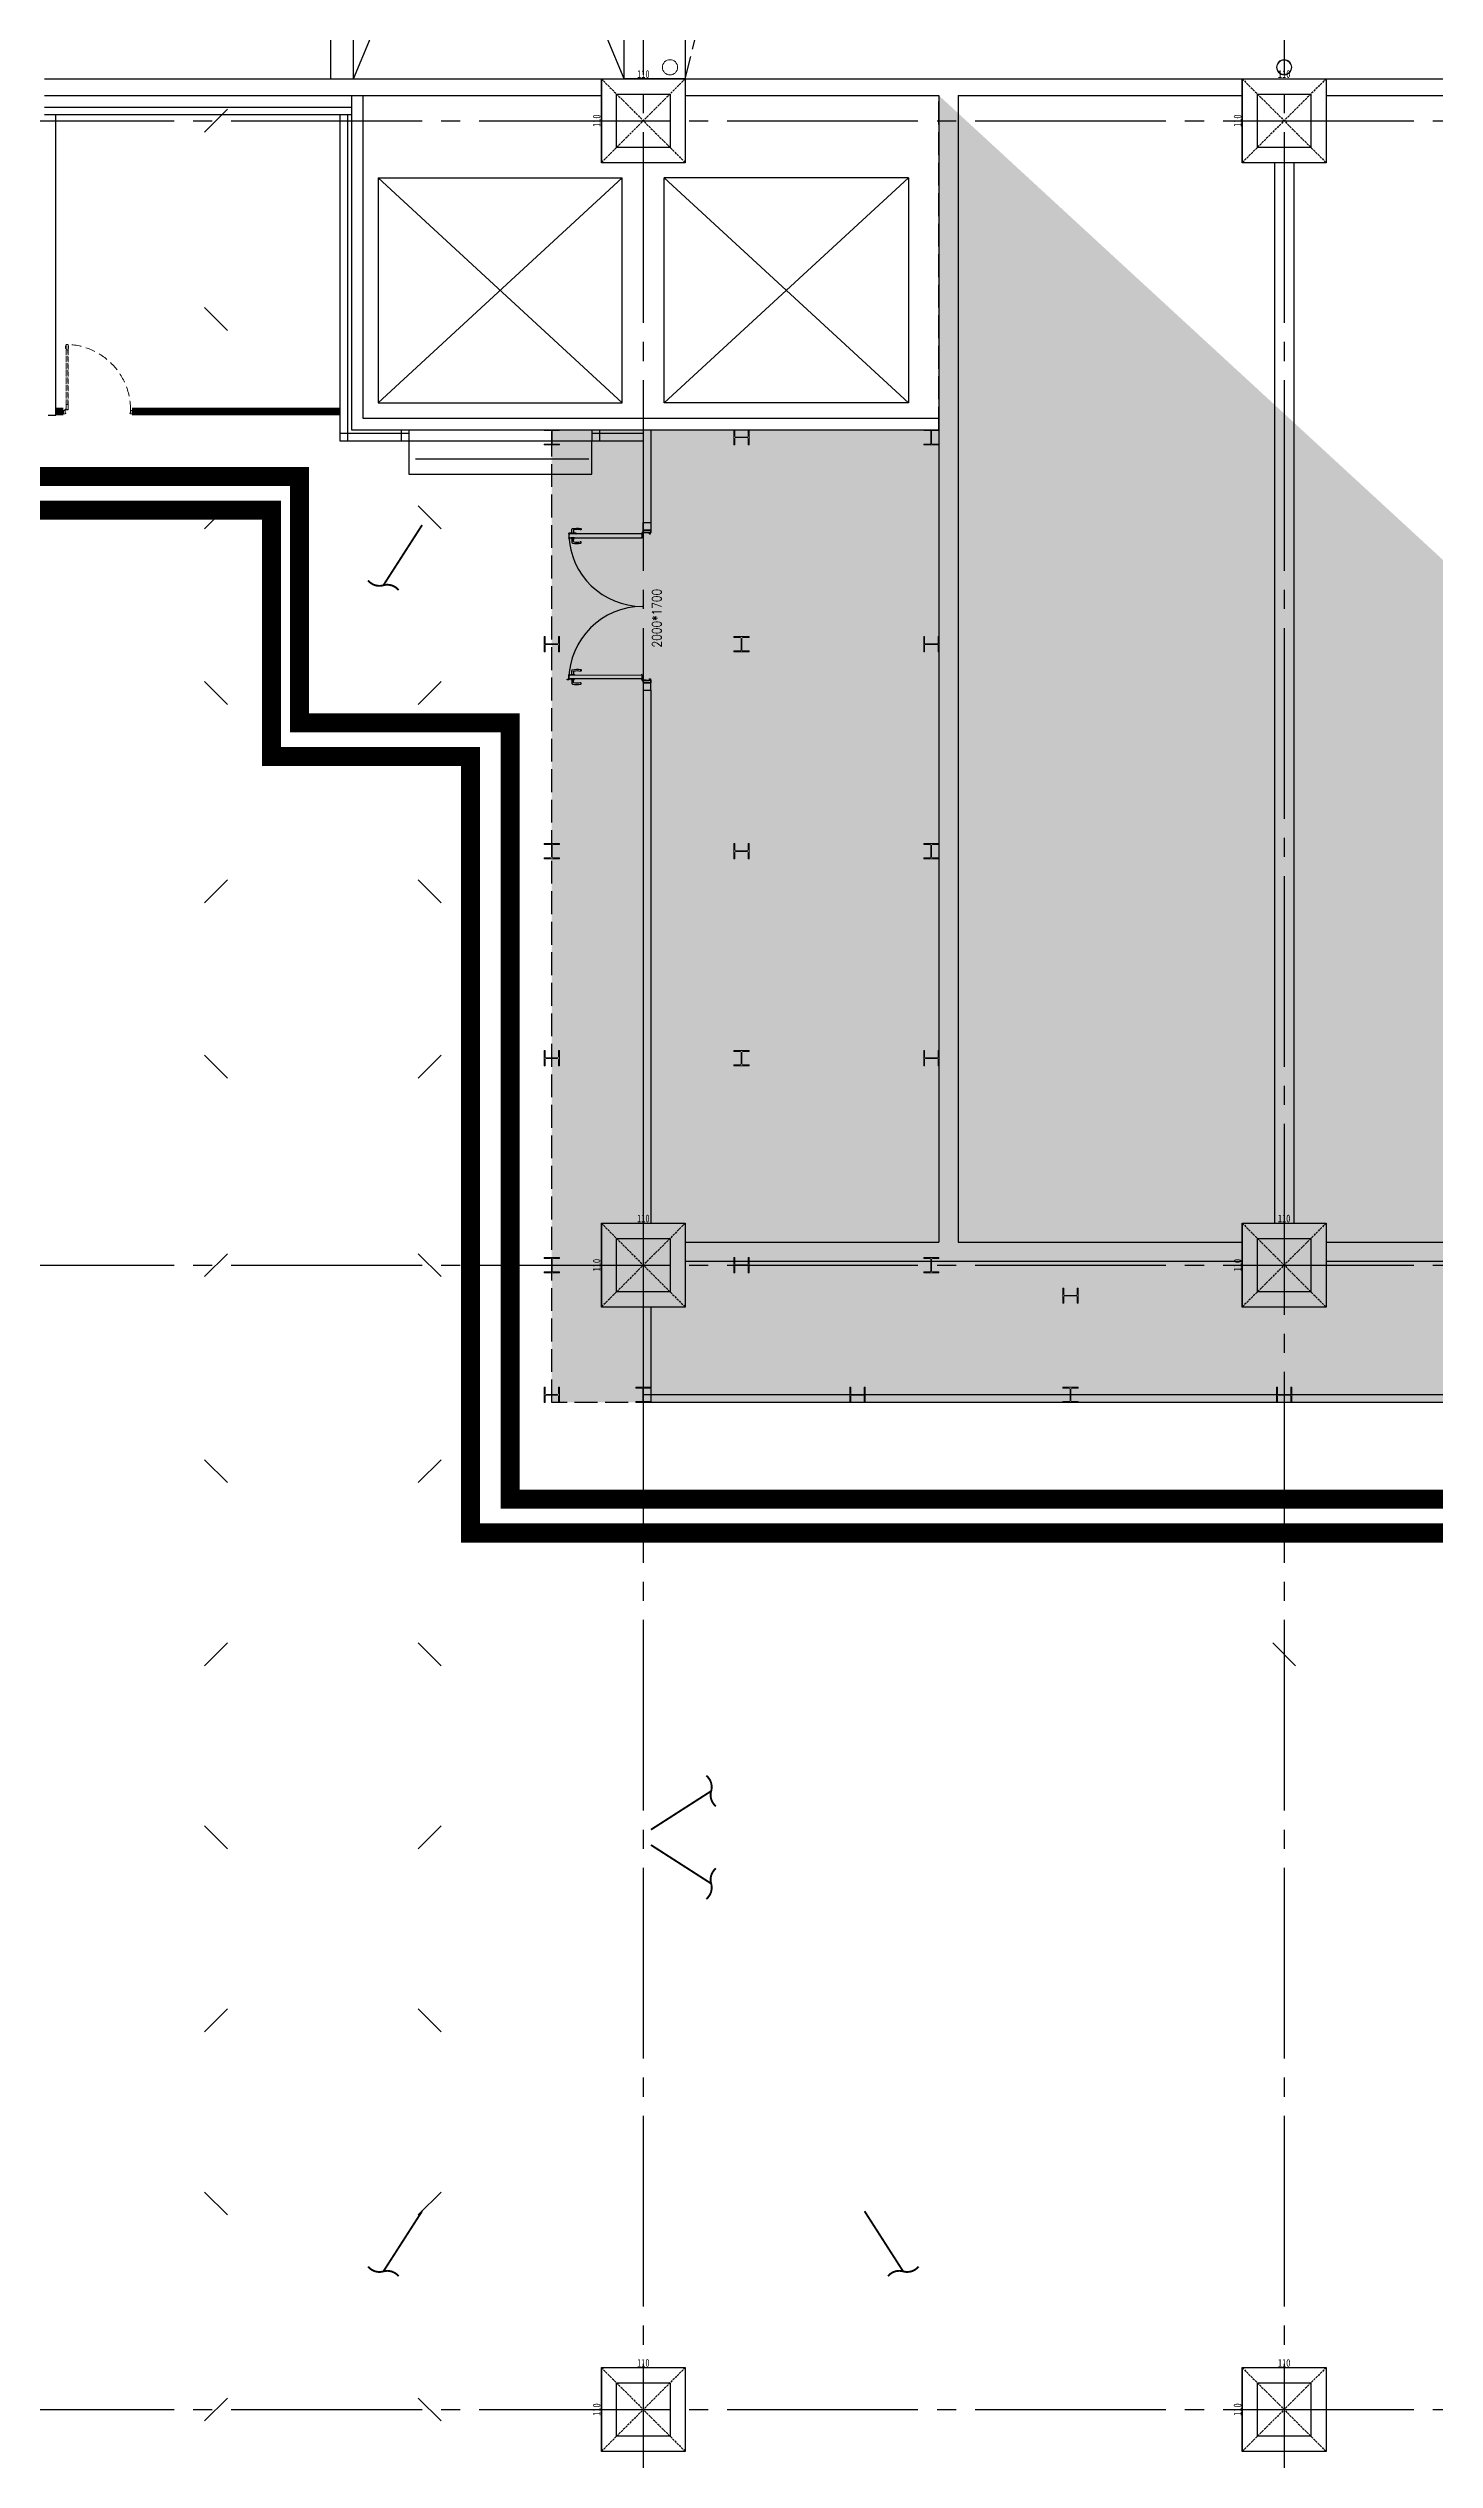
# Model space of a CAD drawing. Extents: x -3080 to 28500, y -1326 to 31609.
# Drawn here: x 18540 to 20357, y 5934 to 9095 of the extents above; entities that cross this region are included whole.
import ezdxf

# ---------------------------------------------------------------- set-up
doc = ezdxf.new("R2010")
doc.units = 0
doc.header["$LTSCALE"] = 100
for name, pattern in [('188K-SM-03-F05-ARCH-PA-Y2257103$0$DASHED', [19.05, 12.7, -6.35]), ('X-S-FAB-L05$0$COL-CEN-LIN', [3.25, 2.5, -0.25, 0.25, -0.25]), ('X-S-FAB-L05$0$DASHED', [0.75, 0.5, -0.25]), ('X-S-FAB-L05$0$HIDDEN', [0.4, 0.3, -0.1])]:
    doc.linetypes.add(name, pattern=pattern)
for name, color, linetype in [('0-xref', 8, 'Continuous'), ('188K-SM-03-F05-ARCH-PA-Y2257103$0$K-1小時防火門', 53, 'Continuous'), ('188K-SM-03-F05-ARCH-PA-Y2257103$0$K-DIivder-3.5', 53, '188K-SM-03-F05-ARCH-PA-Y2257103$0$DASHED'), ('188K-SM-03-F05-ARCH-PA-Y2257103$0$K-Door', 53, 'Continuous'), ('188K-SM-03-F05-ARCH-PA-Y2257103$0$K-岩棉 2hr 3.5-非抗', 53, 'Continuous'), ('188K-SM-07-F10-MECH-CR PIPE-Y2257103$0$00_AC_CHS_12℃', 4, 'Continuous'), ('188K-SM-07-F10-MECH-CR PIPE-Y2257103$0$00_AC_CHS_20℃', 3, 'Continuous'), ('X-S-FAB-L05$0$1_L05平面圖_1_A-OBJE-MEP', 8, 'Continuous'), ('X-S-FAB-L05$0$BEAM', 8, 'Continuous'), ('X-S-FAB-L05$0$BEAM-RC(P)', 8, 'Continuous'), ('X-S-FAB-L05$0$BLOCK', 8, 'Continuous'), ('X-S-FAB-L05$0$BR-D', 8, 'X-S-FAB-L05$0$DASHED'), ('X-S-FAB-L05$0$CCL', 8, 'X-S-FAB-L05$0$COL-CEN-LIN'), ('X-S-FAB-L05$0$COL', 8, 'Continuous'), ('X-S-FAB-L05$0$COL-S', 8, 'Continuous'), ('X-S-FAB-L05$0$EL', 8, 'Continuous'), ('X-S-FAB-L05$0$EL-1', 8, 'Continuous'), ('X-S-FAB-L05$0$HID', 8, 'X-S-FAB-L05$0$HIDDEN'), ('X-S-FAB-L05$0$HID(UP)', 8, 'X-S-FAB-L05$0$HIDDEN'), ('X-S-FAB-L05$0$OPEN', 8, 'Continuous'), ('X-S-FAB-L05$0$S-鋼柱', 8, 'Continuous'), ('X-S-FAB-L05$0$SKY05│level-60%', 7, 'Continuous'), ('X-S-FAB-L05$0$WALL-DR', 8, 'Continuous'), ('X-S-FAB-L05$0$WALL-RC', 8, 'Continuous'), ('X-S-FAB-L05$0$斜撐', 8, 'Continuous')]:
    doc.layers.add(name, color=color, linetype=linetype)
doc.layers.add('188K-SM-03-F05-ARCH-PA-Y2257103$0$K-DOOR-鋼板門', color=53, linetype='188K-SM-03-F05-ARCH-PA-Y2257103$0$DASHED', lineweight=9)
doc.layers.add('X-S-FAB-L05$0$XREF', color=8, linetype='Continuous', lineweight=0)
doc.styles.add('188K-SM-03-F05-ARCH-PA-Y2257103$0$Standard', font='txt.shx', dxfattribs={"bigfont": 'chineset.shx'})
doc.styles.add('X-S-FAB-L05$0$DIM', font='', dxfattribs={"width": 0.8})
doc.styles.get('X-S-FAB-L05$0$DIM').set_extended_font_data('MingLiU')
doc.dimstyles.new('X-S-FAB-L05$0$JJP_005_defpoint', dxfattribs={"dimtxt": 20, "dimasz": 0.5, "dimexe": 0.5, "dimexo": 0.5, "dimgap": 0.5, "dimtad": 1, "dimdsep": 46, "dimtxsty": 'X-S-FAB-L05$0$DIM', "dimblk": 'X-S-FAB-L05$0$_None', "dimcen": 10, "dimclrd": 256, "dimclre": 256, "dimclrt": 256, "dimadec": 0, "dimazin": 0, "dimtfac": 1, "dimtix": 1, "dimtmove": 2, "dimatfit": 3, "dimldrblk": 'X-S-FAB-L05$0$_None', "dimfxl": 0.5, "dimtolj": 1, "dimtzin": 0, "dimarcsym": 0})

# ---------------------------------------------------------------- blocks, each defined once
blk = doc.blocks.new('*D174')
at = {"layer": 'DefPoints', "lineweight": -2, "transparency": 16777216}
blk.add_line((0, 0), (110, 0), dxfattribs=at)
at = {"layer": 'DefPoints', "color": 0, "transparency": 16777216}
for p in [(0, 0), (110, 0), (110, 0)]:
    blk.add_point(p, dxfattribs=at)
at = {"layer": 'DefPoints', "transparency": 16777216, "insert": (55, 6.1), "char_height": 10, "attachment_point": 5, "style": 'X-S-FAB-L05$0$DIM'}
blk.add_mtext('\\A1;110', dxfattribs=at)
blk = doc.blocks.new('X-S-FAB-L05$0$_None')
blk = doc.blocks.new('*D175')
at = {"layer": 'DefPoints', "lineweight": -2, "transparency": 16777216}
blk.add_line((0, 0), (0, -110), dxfattribs=at)
at = {"layer": 'DefPoints', "color": 0, "transparency": 16777216}
for p in [(0, 0), (0, -110), (0, -110)]:
    blk.add_point(p, dxfattribs=at)
at = {"layer": 'DefPoints', "transparency": 16777216, "insert": (-6.1, -55), "char_height": 10, "attachment_point": 5, "rotation": 90, "style": 'X-S-FAB-L05$0$DIM'}
blk.add_mtext('\\A1;110', dxfattribs=at)
blk = doc.blocks.new('X-S-FAB-L05$0$斜撐')
at = {"layer": 'X-S-FAB-L05$0$BR-D', "const_width": 0.5}
blk.add_lwpolyline([(962.11, 215.55, -0.296213), (957.95, 215.19, 0.299957), (953.75, 214.85, 0.006918)], format="xyb", dxfattribs=at)
at = {"layer": 'X-S-FAB-L05$0$BR-D', "linetype": 'ByBlock', "const_width": 0.5}
blk.add_lwpolyline([(964.37, 197.57), (957.95, 215.19)], dxfattribs=at)
blk = doc.blocks.new('X-S-FAB-L05$0$SC1')
at = {"layer": 'DefPoints'}
blk.add_line((27925, 8342.1), (27955, 8312.1), dxfattribs=at)
blk = doc.blocks.new('X-S-FAB-L05$0$VC(C)')
at = {"layer": 'X-S-FAB-L05$0$BR-D', "const_width": 2.5}
for points in [[(19415.2, 6790.7, -0.296213), (19408.9, 6810.6, 0.299957), (19402.6, 6830.8, 0.006918)], [(19415.2, 6709.3, 0.296213), (19408.9, 6689.4, -0.299957), (19402.6, 6669.2, -0.006918)], [(19640.7, 6174.8, -0.296213), (19660.6, 6181.1, 0.299957), (19680.8, 6187.4, 0.006918)]]:
    blk.add_lwpolyline(points, format="xyb", dxfattribs=at)
at = {"layer": 'X-S-FAB-L05$0$BR-D', "linetype": 'ByBlock', "const_width": 2.5}
for points in [[(19330, 6760), (19408.9, 6810.6)], [(19330, 6740), (19408.9, 6689.4)], [(19610, 6260), (19660.6, 6181.1)]]:
    blk.add_lwpolyline(points, dxfattribs=at)
at = {"layer": 'X-S-FAB-L05$0$S-鋼柱'}
blk.add_line((20145, 7005), (20175, 6975), dxfattribs=at)
at = {"layer": 'X-S-FAB-L05$0$S-鋼柱', "rotation": 90}
for p in [(27087.1, -18940), (27087.1, -19460), (27367.1, -19690), (27087.1, -19950), (27367.1, -20180), (27087.1, -20440), (27367.1, -20710), (27087.1, -20950), (27367.1, -21190), (27087.1, -21430), (27367.1, -21670), (27087.1, -21940)]:
    blk.add_blockref('X-S-FAB-L05$0$SC1', p, dxfattribs=at)
at = {"layer": 'X-S-FAB-L05$0$S-鋼柱'}
for p in [(-9180, 412.9), (-8900, 152.9), (-9180, -77.1), (-8900, -337.1), (-9180, -567.1), (-8900, -827.1), (-9180, -1097.1), (-8900, -1337.1), (-9180, -1577.1), (-8900, -1817.1), (-9180, -2057.1), (-8900, -2327.1)]:
    blk.add_blockref('X-S-FAB-L05$0$SC1', p, dxfattribs=at)
at = {"layer": 'X-S-FAB-L05$0$斜撐', "xscale": -5.000000000000004, "yscale": 5, "zscale": 5, "rotation": 167.3146368959792}
for p in [(14542.8, 10492.6), (14542.8, 10492.6), (14542.8, 8282.6)]:
    blk.add_blockref('X-S-FAB-L05$0$斜撐', p, dxfattribs=at)
blk = doc.blocks.new('188K-SM-03-F05-ARCH-PA-Y2257103$0$單開鋼板-900x1700')
at = {"ltscale": 0.005}
for p, q in [((3.5, 81.5), (3.5, 10.4)), ((3.5, 10.4), (3.5, 81.5)), ((3.5, 81.5), (3.5, 81.5)), ((5.9, 10.4), (5.9, 81.5)), ((5.9, 81.5), (6, 81.5)), ((6, 81.5), (6, 10.4)), ((6.1, 86.9), (6.7, 86.9)), ((6.1, 83.5), (6.1, 86.9)), ((6.7, 83.5), (6.1, 83.5)), ((6.7, 86.9), (6.7, 83.5)), ((0, 2), (0, -2)), ((2, 2.3), (0.3, 2.3)), ((2.1, -1), (2.1, 2.2)), ((3.5, 10.4), (3.5, 10.4)), ((6, 10.4), (5.9, 10.4)), ((87.9, -1), (87.9, 2.2)), ((88, 2.3), (89.7, 2.3)), ((90, 2), (90, -2)), ((0.3, -2.3), (2, -2.3)), ((2, -2.3), (3.1, -1.6)), ((2.6, -1), (2.1, -1)), ((2.5, -1.2), (2.5, -1.1)), ((2.5, -1.1), (2.6, -1.1)), ((3, -1.2), (2.5, -1.2)), ((3.1, -1), (2.9, -1)), ((2.9, -1.1), (3, -1.1)), ((3, -1.1), (3, -1.2)), ((3.1, -1.4), (3.1, -1.1)), ((86.9, -1), (87.1, -1)), ((86.9, -1.4), (86.9, -1.1)), ((88, -2.3), (86.9, -1.6)), ((87, -1.1), (87, -1.2)), ((87.1, -1.1), (87, -1.1)), ((87, -1.2), (87.5, -1.2)), ((87.4, -1), (87.9, -1)), ((87.5, -1.1), (87.4, -1.1)), ((87.5, -1.2), (87.5, -1.1)), ((89.7, -2.3), (88, -2.3))]:
    blk.add_line(p, q, dxfattribs=at)
for points in [[(3.3, 83.5), (3.3, 86.9), (2.8, 86.9), (2.8, 83.5)], [(6.1, 81.7), (6.1, 88.7), (3.3, 88.7), (3.3, 81.7)], [(2.3, -0.4), (2.3, 2.9), (2.1, 2.9), (2.1, -0.4)], [(5.9, 3.6), (2.8, 3.6), (2.8, 3.4), (5.9, 3.4)], [(6.1, 3.2), (6.1, 10.1), (3.3, 10.1), (3.3, 3.2)]]:
    blk.add_lwpolyline(points, close=True, dxfattribs=at)
for points in [[(3.4, 81.7), (3.4, 80.9, 0.158507), (3.4, 80.9), (3.4, 80.8, 0.72636), (3.5, 80.8), (3.5, 80.9, 0.414214), (3.5, 80.9, -0.414214), (3.4, 80.9), (3.4, 81.4, -0.414214), (3.5, 81.5), (3.8, 81.5, 0.414214), (3.8, 81.5), (3.8, 81.5, 0.414214), (3.8, 81.5), (3.5, 81.5, -0.414214), (3.4, 81.5), (3.4, 81.7, -0.414214), (3.5, 81.7), (4.7, 81.7), (4.7, 81.7), (4.7, 81.7), (6, 81.7, -0.414214), (6, 81.7), (6, 81.5, -0.414214), (6, 81.5), (5.7, 81.5, 0.414214), (5.7, 81.5), (5.7, 81.5, 0.414214), (5.7, 81.5), (6, 81.5, -0.414214), (6, 81.4), (6, 80.9, -0.414214), (6, 80.9), (6, 80.9, 0.414214), (6, 80.9), (6, 80.8, 0.72636), (6, 80.8), (6.1, 80.9, 0.158507), (6.1, 80.9), (6.1, 81.7, 0.414214), (6.1, 81.8), (3.4, 81.8, 0.414214)], [(4.7, 10.1), (4.7, 10.1), (3.5, 10.1, -0.414214), (3.4, 10.2), (3.4, 10.3, -0.414214), (3.5, 10.3), (3.8, 10.3, 0.414214), (3.8, 10.3), (3.8, 10.3, 0.414214), (3.8, 10.4), (3.5, 10.4, -0.414214), (3.4, 10.4), (3.4, 10.9, -0.414214), (3.5, 10.9), (3.5, 10.9, 0.414214), (3.5, 10.9), (3.5, 11, 0.72636), (3.4, 11), (3.4, 10.9, 0.158507), (3.4, 10.9), (3.4, 10.1, 0.414214), (3.4, 10.1), (6, 10.1, 0.414214), (6.1, 10.1), (6.1, 10.9, 0.158507), (6.1, 10.9), (6, 11, 0.72636), (6, 11), (6, 10.9, 0.414214), (6, 10.9, -0.414214), (6, 10.9), (6, 10.4, -0.414214), (6, 10.4), (5.7, 10.4, 0.414214), (5.7, 10.3), (5.7, 10.3, 0.414214), (5.7, 10.3), (6, 10.3, -0.414214), (6, 10.3), (6, 10.2, -0.414214), (6, 10.1), (4.7, 10.1)]]:
    blk.add_lwpolyline(points, format="xyb", close=True, dxfattribs=at)
at = {"linetype": '188K-SM-03-F05-ARCH-PA-Y2257103$0$DASHED', "ltscale": 0.01}
blk.add_arc((2.4, 3.3), 85.5, 359.2774, 87.5065, dxfattribs=at)
at = {"ltscale": 0.005}
for centre, major_axis, start_param, end_param in [((0.3, 2), (0.246, -0.246), 2.356194, 3.926991), ((2, 2.2), (0.0738, -0.0738), 7.068583, 8.63938), ((88, 2.2), (-0.0738, -0.0738), -2.356194, -0.785398), ((89.7, 2), (-0.246, -0.246), 2.356194, 3.926991), ((0.3, -2), (-0.246, -0.246), 5.497787, 7.068583), ((2.6, -1.1), (-0.0246, -0.0246), 0.785398, 3.926991), ((2.9, -1.1), (-0.0246, -0.0246), 3.926991, 7.068583), ((3.1, -1.1), (0.0246, -0.0246), 7.068583, 8.63938), ((2.9, -1.4), (0.148, -0.148), 6.162283, 7.068583), ((86.9, -1.1), (-0.0246, -0.0246), -2.356194, -0.785398), ((87.1, -1.4), (-0.148, -0.148), -0.785398, 0.120903), ((87.1, -1.1), (0.0246, -0.0246), -0.785398, 2.356194), ((87.4, -1.1), (0.0246, -0.0246), 2.356194, 5.497787), ((89.7, -2), (0.246, -0.246), -0.785398, 0.785398)]:
    blk.add_ellipse(centre, major_axis=major_axis, ratio=1, start_param=start_param, end_param=end_param, dxfattribs=at)
at = {"ltscale": 0.005, "extrusion": (0, 0, -1)}
blk.add_ellipse((2.4, 3.3), major_axis=(-0.344, 0.344), ratio=1, start_param=5.497787, end_param=11.780972, dxfattribs=at)
blk = doc.blocks.new('188K-SM-03-F05-ARCH-PA-Y2257103$0$雙開防火門-2000x1700')
for p, q in [((20.1, 105), (20.9, 105)), ((20.1, 100.1), (20.1, 105)), ((20.9, 100.1), (20.1, 100.1)), ((20.9, 105), (20.9, 100.1)), ((20.9, 103.7), (24.9, 103.7)), ((24.8, 101.5), (20.9, 101.5)), ((24.9, 103.7), (26.2, 103.6)), ((195.1, 103.7), (193.8, 103.6)), ((199.1, 103.7), (195.1, 103.7)), ((195.2, 101.5), (199.1, 101.5)), ((199.1, 105), (199.1, 100.1)), ((199.9, 105), (199.1, 105)), ((199.1, 100.1), (199.9, 100.1)), ((199.9, 100.1), (199.9, 105)), ((11.8, 0), (10, 0))]:
    blk.add_line(p, q)
for points in [[(14.3, 103.7), (10.3, 103.7), (8.9, 103.6, 0.327495), (8.1, 102.9, 0.089847), (7.9, 92.2, 1.144881), (9.8, 92.6, -0.137079), (9.8, 101, -0.349357), (10.3, 101.5), (14.3, 101.5)], [(14.2, 107.6), (14.2, 109.5), (14.2, 107.6), (20.8, 107.6), (20.8, 107.5), (20.3, 107.5), (20.3, 106.4, -0.414214), (20.2, 106.3), (20.1, 106.3), (20.1, 106.4), (20.2, 106.4), (20.2, 107.4), (20.1, 107.4), (20, 11.6), (20.1, 11.6), (20.1, 12.6), (20, 12.6), (20, 12.7), (20.2, 12.7, -0.414214), (20.3, 12.6), (20.3, 11.5, -0.414214), (20.2, 11.3), (14.8, 11.3, -0.414214), (14.7, 11.5), (14.7, 12.6, -0.414214), (14.8, 12.7), (15, 12.7), (15, 12.6), (14.9, 12.6), (14.9, 11.6), (15, 11.6), (15.1, 107.4), (14.9, 107.4), (14.9, 106.4), (15, 106.4), (15, 106.3), (14.9, 106.3, -0.414214), (14.8, 106.4), (14.8, 107.4), (14, 107.4, -0.414214), (13.9, 107.5), (13.9, 109.6, -0.414214), (14, 109.7), (14.8, 109.7), (14.8, 109.5), (14.2, 109.5)], [(205.8, 107.6), (205.8, 98.2), (205.8, 107.6), (199.2, 107.6), (199.2, 107.5), (199.7, 107.5), (199.7, 106.4, 0.414214), (199.8, 106.3), (199.9, 106.3), (199.9, 106.4), (199.8, 106.4), (199.8, 107.4), (199.9, 107.4), (200, 11.6), (199.9, 11.6), (199.9, 12.6), (200, 12.6), (200, 12.7), (199.8, 12.7, 0.414214), (199.7, 12.6), (199.7, 11.5, 0.414214), (199.8, 11.3), (205.2, 11.3, 0.414214), (205.3, 11.5), (205.3, 12.6, 0.414214), (205.2, 12.7), (205, 12.7), (205, 12.6), (205.1, 12.6), (205.1, 11.6), (205, 11.6), (204.9, 107.4), (205.1, 107.4), (205.1, 106.4), (205, 106.4), (205, 106.3), (205.1, 106.3, 0.414214), (205.2, 106.4), (205.2, 107.4), (206, 107.4, 0.414214), (206.1, 107.5), (206.1, 98.3, 0.414214), (206, 98.4), (205.2, 98.4), (205.2, 98.2), (205.8, 98.2)], [(205.7, 103.7), (209.7, 103.7), (211.1, 103.6, -0.327495), (211.9, 102.9, -0.089847), (212.1, 92.2, -1.144881), (210.2, 92.6, 0.137079), (210.2, 101, 0.349357), (209.7, 101.5), (205.7, 101.5)], [(14.7, 1.9, 0.306748), (14.5, 2.3), (14.1, 2.3, 0.306748), (13.9, 1.9), (14, 1.9, -0.414214), (14.1, 1.8), (14.1, 1.8), (14, 1.8), (14, 1), (14.6, 1), (14.6, 1.8), (14.5, 1.8), (14.5, 1.8, -0.414214), (14.6, 1.9), (14.7, 1.9), (14.8, 1.9, -0.414214), (15, 1.7), (15, 1, -0.320245), (14.7, 0.6), (13, 0), (10.6, 0, -0.414214), (10, 0.6), (10, 9.4, -0.414214), (10.6, 10), (13, 10), (13, 2.5), (13, 2.5, 0.414214), (13.7, 1.9), (13.9, 1.9)], [(205.3, 1.9, -0.306748), (205.5, 2.3), (205.9, 2.3, -0.306748), (206.1, 1.9), (206, 1.9, 0.414214), (205.9, 1.8), (205.9, 1.8), (206, 1.8), (206, 1), (205.4, 1), (205.4, 1.8), (205.5, 1.8), (205.5, 1.8, 0.414214), (205.4, 1.9), (205.3, 1.9), (205.2, 1.9, 0.414214), (205, 1.7), (205, 1, 0.320245), (205.3, 0.6), (207, 0), (209.4, 0, 0.414214), (210, 0.6), (210, 9.4, 0.414214), (209.4, 10), (207, 10), (207, 2.5), (207, 2.5, -0.414214), (206.3, 1.9), (206.1, 1.9)]]:
    blk.add_lwpolyline(points, format="xyb")
for points in [[(15.1, 100.1), (15.1, 105), (14.3, 105), (14.3, 100.1)], [(204.9, 100.1), (204.9, 105), (205.7, 105), (205.7, 100.1)], [(10, 10), (0, 10), (0, 0), (10, 0)], [(13, 10), (10, 10), (10, 0), (13, 0)], [(207, 10), (210, 10), (210, 0), (207, 0)], [(210, 10), (220, 10), (220, 0), (210, 0)]]:
    blk.add_lwpolyline(points, close=True)
at = {"ltscale": 500}
for points in [[(13.3, 6.1), (13.3, 10.6), (13, 10.6), (13, 6.1)], [(18.5, 11.3), (14, 11.3), (14, 11.6), (18.5, 11.6)], [(201.5, 11.3), (206, 11.3), (206, 11.6), (201.5, 11.6)], [(206.7, 6.1), (206.7, 10.6), (207, 10.6), (207, 6.1)]]:
    blk.add_lwpolyline(points, close=True, dxfattribs=at)
for centre, radius, start, end in [((13.5, 11.1), 96.5, 0, 89.7459), ((206.6, 11.1), 96.6, 92.0201, 180)]:
    blk.add_arc(centre, radius, start, end)
at = {"extrusion": (0, 0, -1)}
for centre, major_axis, start_param, end_param in [((24.7, 100.9), (-0.417, 0.417), 0.901482, 2.245889), ((10.4, 96.8), (10.9, 10.9), 0.51383, 1.058752), ((26.2, 102.7), (-0.624, 0.624), 0.866962, 2.13291), ((-2.5, 97), (21.3, 21.3), 0.585307, 0.943734), ((26.3, 92.3), (0.707, 0.707), 0.872811, 4.284184)]:
    blk.add_ellipse(centre, major_axis=major_axis, ratio=1, start_param=start_param, end_param=end_param, dxfattribs=at)
for centre, major_axis, start_param, end_param in [((222.5, 97), (-21.3, 21.3), 0.585307, 0.943734), ((193.8, 102.7), (0.624, 0.624), 0.866962, 2.13291), ((209.6, 96.8), (-10.9, 10.9), 0.51383, 1.058752), ((195.3, 100.9), (0.417, 0.417), 0.901482, 2.245889), ((193.7, 92.3), (-0.707, 0.707), 0.872811, 4.284184)]:
    blk.add_ellipse(centre, major_axis=major_axis, ratio=1, start_param=start_param, end_param=end_param)
at = {"ltscale": 500, "extrusion": (0, 0, -1)}
blk.add_ellipse((13.5, 11.1), major_axis=(0.495, 0.495), ratio=1, start_param=3.926991, end_param=10.210176, dxfattribs=at)
at = {"ltscale": 500}
blk.add_ellipse((206.5, 11.1), major_axis=(-0.495, 0.495), ratio=1, start_param=3.926991, end_param=10.210176, dxfattribs=at)
at = {"color": 8, "style": '188K-SM-03-F05-ARCH-PA-Y2257103$0$Standard', "width": 0.85}
blk.add_text('2000*1700', height=12, dxfattribs=at).set_placement((56.2, -13.7))
blk = doc.blocks.new('188K-SM-03-F05-ARCH-PA-Y2257103$0$鐵捲門2.4X1.7')
blk.add_line((-3.9, -23.7), (-231.1, -23.7, 0))
blk.add_lwpolyline([(-240, -43.1), (0, -43.1), (0, 0), (-240, 0), (-240, -43.1)])
blk = doc.blocks.new('188K-SM-03-F05-ARCH-PA-Y2257103')
at = {"layer": '188K-SM-03-F05-ARCH-PA-Y2257103$0$K-DIivder-3.5', "linetype": 'ByBlock', "ltscale": 2, "const_width": 10, "elevation": 0}
for points in [[(18550, 8619), (18560, 8619)], [(18650, 8619), (18922.5, 8619)]]:
    blk.add_lwpolyline(points, dxfattribs=at)
at = {"layer": '188K-SM-03-F05-ARCH-PA-Y2257103$0$K-岩棉 2hr 3.5-非抗'}
for p, q in [((18937.5, 9017.5, 0), (18535, 9017.5, 0)), ((18937.5, 9007.5, 0), (18535, 9007.5, 0)), ((18550, 8614, 0), (18550, 9007.5, 0)), ((18922.5, 8580, 0), (18922.5, 9007.5, 0)), ((18932.5, 8580, 0), (18932.5, 9007.5, 0)), ((18540, 8614), (18550, 8614, 0)), ((19012.5, 8590, 0), (18922.5, 8590, 0)), ((19012.5, 8580, 0), (18922.5, 8580, 0)), ((19002.5, 8595), (19002.5, 8579.7)), ((19012.5, 8595), (19012.5, 8579.7)), ((19252.5, 8595), (19252.5, 8579.7)), ((19320, 8590, 0), (19252.5, 8590, 0)), ((19320, 8580, 0), (19252.5, 8580, 0)), ((19262.5, 8595), (19262.5, 8579.7)), ((19320, 8595), (19320, 8463.4)), ((19330, 8595), (19330, 8463.4)), ((19320, 8253.4), (19320, 7555)), ((19330, 8253.4), (19330, 7555)), ((19320, 7445), (19320, 7320)), ((19330, 7445), (19330, 7320)), ((21359.5, 7330), (19320, 7330)), ((21359.5, 7320), (19320, 7320))]:
    blk.add_line(p, q, dxfattribs=at)
at = {"layer": '188K-SM-03-F05-ARCH-PA-Y2257103$0$K-1小時防火門', "rotation": 90}
blk.add_blockref('188K-SM-03-F05-ARCH-PA-Y2257103$0$雙開防火門-2000x1700', (19330, 8253.4), dxfattribs=at)
at = {"layer": '188K-SM-03-F05-ARCH-PA-Y2257103$0$K-Door'}
blk.add_blockref('188K-SM-03-F05-ARCH-PA-Y2257103$0$鐵捲門2.4X1.7', (19252.5, 8580), dxfattribs=at)
at = {"layer": '188K-SM-03-F05-ARCH-PA-Y2257103$0$K-DOOR-鋼板門'}
blk.add_blockref('188K-SM-03-F05-ARCH-PA-Y2257103$0$單開鋼板-900x1700', (18560, 8618, 0), dxfattribs=at)
blk = doc.blocks.new('188K-SM-07-F10-MECH-CR PIPE-Y2257103')
at = {"layer": '188K-SM-07-F10-MECH-CR PIPE-Y2257103$0$00_AC_CHS_12℃', "ltscale": 1000, "const_width": 25}
blk.add_lwpolyline([(1851.868, 8891.806), (17554.694, 8891.806), (17554.694, 8533.781), (18869.339, 8533.781), (18869.339, 8210.953), (19145.512, 8210.953), (19145.512, 7193.101), (21593.159, 7193.101), (21593.159, 6074.065)], dxfattribs=at)
at = {"layer": '188K-SM-07-F10-MECH-CR PIPE-Y2257103$0$00_AC_CHS_20℃', "ltscale": 1000, "const_width": 25}
blk.add_lwpolyline([(1851.868, 8847.601), (17514.253, 8847.601), (17514.253, 8489.576), (18832.722, 8489.576), (18832.722, 8166.748), (19093.353, 8166.748), (19093.353, 7148.896), (21554.57, 7148.896), (21554.57, 6074.065)], dxfattribs=at)
blk = doc.blocks.new('*U59')
at = {"layer": 'DefPoints', "linetype": 'X-S-FAB-L05$0$HIDDEN', "ltscale": 0.1}
for p, q in [((110, 0), (0, -110)), ((0, 0), (110, -110))]:
    blk.add_line(p, q, dxfattribs=at)
at = {"layer": 'X-S-FAB-L05$0$COL', "ltscale": 0.1}
blk.add_lwpolyline([(0, 0), (110, 0), (110, -110), (0, -110)], close=True, dxfattribs=at)
at = {"layer": 'DefPoints'}
dim = blk.add_linear_dim(base=(0, -110), p1=(0, 0), p2=(0, -110), angle=90, dimstyle='X-S-FAB-L05$0$JJP_005_defpoint', override={"dimtxt": 10}, dxfattribs=at)
dim.commit()
dim.dimension.update_dxf_attribs({"geometry": '*D175', "text_midpoint": (-6.067, -55)})
dim = blk.add_linear_dim(base=(110, 0), p1=(0, 0), p2=(110, 0), dimstyle='X-S-FAB-L05$0$JJP_005_defpoint', override={"dimtxt": 10}, dxfattribs=at)
dim.commit()
dim.dimension.update_dxf_attribs({"geometry": '*D174', "text_midpoint": (55, 6.067)})
blk = doc.blocks.new('X-S-FAB-L05$0$FAB2-L05')
at = {"layer": 'X-S-FAB-L05$0$CCL'}
for p, q in [((-6840, 11005), (-6840, 0)), ((-6000, 11005), (-6000, 0)), ((-26880, 9720), (1210, 9720)), ((-26880, 8220), (1210, 8220)), ((-26880, 6720), (1210, 6720))]:
    blk.add_line(p, q, dxfattribs=at)
at = {"layer": 'X-S-FAB-L05$0$COL-S'}
for points in [[(-6875, 9755), (-6805, 9755), (-6805, 9685), (-6875, 9685)], [(-6035, 9755), (-5965, 9755), (-5965, 9685), (-6035, 9685)], [(-6875, 8255), (-6805, 8255), (-6805, 8185), (-6875, 8185)], [(-6035, 8255), (-5965, 8255), (-5965, 8185), (-6035, 8185)], [(-6875, 6755), (-6805, 6755), (-6805, 6685), (-6875, 6685)], [(-6035, 6755), (-5965, 6755), (-5965, 6685), (-6035, 6685)]]:
    blk.add_lwpolyline(points, close=True, dxfattribs=at)
at = {"layer": 'X-S-FAB-L05$0$BEAM'}
for p in [(-6895, 9775), (-6055, 9775), (-6895, 8275), (-6055, 8275), (-6895, 6775), (-6055, 6775)]:
    blk.add_blockref('*U59', p, dxfattribs=at)
blk = doc.blocks.new('X-S-FAB-L05')
at = {"layer": 'X-S-FAB-L05$0$SKY05│level-60%'}
h = blk.add_hatch(dxfattribs=at)
h.set_pattern_fill('ANSI31', color=256)
h.set_pattern_definition([(45, (0, 0), (-0.08838834765, 0.08838834765), [])])
edge = h.paths.add_edge_path()
edge.add_line((23520.4, 5520), (21180, 5520))
edge.add_line((21180, 5520), (21180, 7320))
edge.add_line((21180, 7320), (19200, 7320))
edge.add_line((19200, 7320), (19200, 8595))
edge.add_line((19200, 8595), (19707.5, 8595))
edge.add_line((19707.5, 8595), (19707.5, 9033))
at = {"layer": 'X-S-FAB-L05$0$1_L05平面圖_1_A-OBJE-MEP', "color": 8, "lineweight": 0, "ltscale": 10, "flags": 128}
blk.add_lwpolyline([(20169.5, 9070, 1), (20150.5, 9070, 1)], format="xyb", close=True, dxfattribs=at)
at = {"layer": 'X-S-FAB-L05$0$1_L05平面圖_1_A-OBJE-MEP', "color": 8, "lineweight": 0, "ltscale": 10}
for centre in [(19355, 9070), (20160, 9070)]:
    blk.add_circle(centre, 10, dxfattribs=at)
at = {"layer": 'X-S-FAB-L05$0$BEAM-RC(P)'}
blk.add_lwpolyline([(18940, 9900), (18910, 9900), (18910, 9055), (18940, 9055)], close=True, dxfattribs=at)
at = {"layer": 'X-S-FAB-L05$0$BEAM-RC(P)', "elevation": 0}
blk.add_lwpolyline([(19295, 9870), (19375, 9870), (19375, 9055), (19295, 9055)], close=True, dxfattribs=at)
at = {"layer": 'X-S-FAB-L05$0$COL-S'}
for points in [[(19285, 9035), (19355, 9035), (19355, 8965), (19285, 8965)], [(20125, 9035), (20195, 9035), (20195, 8965), (20125, 8965)], [(19285, 7535), (19355, 7535), (19355, 7465), (19285, 7465)], [(20125, 7535), (20195, 7535), (20195, 7465), (20125, 7465)]]:
    blk.add_lwpolyline(points, close=True, dxfattribs=at)
at = {"layer": 'X-S-FAB-L05$0$COL-S', "lineweight": 0, "flags": 128}
for points in [[(19190, 8595), (19190, 8593.8), (19198.3, 8593.8, -0.41421356), (19199.6, 8592.5), (19199.6, 8577.5, -0.41421356), (19198.3, 8576.2), (19190, 8576.2), (19190, 8575), (19210, 8575), (19210, 8576.2), (19201.7, 8576.2, -0.41421356), (19200.4, 8577.5), (19200.4, 8592.5, -0.41421356), (19201.7, 8593.8), (19210, 8593.8), (19210, 8595)], [(19438.75, 8575), (19439.95, 8575), (19439.95, 8583.3, -0.41421356), (19441.25, 8584.6), (19456.25, 8584.6, -0.41421356), (19457.55, 8583.3), (19457.55, 8575), (19458.75, 8575), (19458.75, 8595), (19457.55, 8595), (19457.55, 8586.7, -0.41421356), (19456.25, 8585.4), (19441.25, 8585.4, -0.41421356), (19439.95, 8586.7), (19439.95, 8595), (19438.75, 8595)], [(19687.5, 8595), (19687.5, 8593.8), (19695.8, 8593.8, -0.41421356), (19697.1, 8592.5), (19697.1, 8577.5, -0.41421356), (19695.8, 8576.2), (19687.5, 8576.2), (19687.5, 8575), (19707.5, 8575), (19707.5, 8576.2), (19699.2, 8576.2, -0.41421356), (19697.9, 8577.5), (19697.9, 8592.5, -0.41421356), (19699.2, 8593.8), (19707.5, 8593.8), (19707.5, 8595)], [(19190, 8303.75), (19191.2, 8303.75), (19191.2, 8312.05, -0.41421356), (19192.5, 8313.35), (19207.5, 8313.35, -0.41421356), (19208.8, 8312.05), (19208.8, 8303.75), (19210, 8303.75), (19210, 8323.75), (19208.8, 8323.75), (19208.8, 8315.45, -0.41421356), (19207.5, 8314.15), (19192.5, 8314.15, -0.41421356), (19191.2, 8315.45), (19191.2, 8323.75), (19190, 8323.75)], [(19438.75, 8323.75), (19438.75, 8322.55), (19447.05, 8322.55, -0.41421356), (19448.35, 8321.25), (19448.35, 8306.25, -0.41421356), (19447.05, 8304.95), (19438.75, 8304.95), (19438.75, 8303.75), (19458.75, 8303.75), (19458.75, 8304.95), (19450.45, 8304.95, -0.41421356), (19449.15, 8306.25), (19449.15, 8321.25, -0.41421356), (19450.45, 8322.55), (19458.75, 8322.55), (19458.75, 8323.75)], [(19687.5, 8303.75), (19688.7, 8303.75), (19688.7, 8312.05, -0.41421356), (19690, 8313.35), (19705, 8313.35, -0.41421356), (19706.3, 8312.05), (19706.3, 8303.75), (19707.5, 8303.75), (19707.5, 8323.75), (19706.3, 8323.75), (19706.3, 8315.45, -0.41421356), (19705, 8314.15), (19690, 8314.15, -0.41421356), (19688.7, 8315.45), (19688.7, 8323.75), (19687.5, 8323.75)], [(19190, 8052.5), (19190, 8051.3), (19198.3, 8051.3, -0.41421356), (19199.6, 8050), (19199.6, 8035, -0.41421356), (19198.3, 8033.7), (19190, 8033.7), (19190, 8032.5), (19210, 8032.5), (19210, 8033.7), (19201.7, 8033.7, -0.41421356), (19200.4, 8035), (19200.4, 8050, -0.41421356), (19201.7, 8051.3), (19210, 8051.3), (19210, 8052.5)], [(19438.75, 8032.5), (19439.95, 8032.5), (19439.95, 8040.8, -0.41421356), (19441.25, 8042.1), (19456.25, 8042.1, -0.41421356), (19457.55, 8040.8), (19457.55, 8032.5), (19458.75, 8032.5), (19458.75, 8052.5), (19457.55, 8052.5), (19457.55, 8044.2, -0.41421356), (19456.25, 8042.9), (19441.25, 8042.9, -0.41421356), (19439.95, 8044.2), (19439.95, 8052.5), (19438.75, 8052.5)], [(19687.5, 8052.5), (19687.5, 8051.3), (19695.8, 8051.3, -0.41421356), (19697.1, 8050), (19697.1, 8035, -0.41421356), (19695.8, 8033.7), (19687.5, 8033.7), (19687.5, 8032.5), (19707.5, 8032.5), (19707.5, 8033.7), (19699.2, 8033.7, -0.41421356), (19697.9, 8035), (19697.9, 8050, -0.41421356), (19699.2, 8051.3), (19707.5, 8051.3), (19707.5, 8052.5)], [(19190, 7761.25), (19191.2, 7761.25), (19191.2, 7769.55, -0.41421356), (19192.5, 7770.85), (19207.5, 7770.85, -0.41421356), (19208.8, 7769.55), (19208.8, 7761.25), (19210, 7761.25), (19210, 7781.25), (19208.8, 7781.25), (19208.8, 7772.95, -0.41421356), (19207.5, 7771.65), (19192.5, 7771.65, -0.41421356), (19191.2, 7772.95), (19191.2, 7781.25), (19190, 7781.25)], [(19438.75, 7781.25), (19438.75, 7780.05), (19447.05, 7780.05, -0.41421356), (19448.35, 7778.75), (19448.35, 7763.75, -0.41421356), (19447.05, 7762.45), (19438.75, 7762.45), (19438.75, 7761.25), (19458.75, 7761.25), (19458.75, 7762.45), (19450.45, 7762.45, -0.41421356), (19449.15, 7763.75), (19449.15, 7778.75, -0.41421356), (19450.45, 7780.05), (19458.75, 7780.05), (19458.75, 7781.25)], [(19687.5, 7761.25), (19688.7, 7761.25), (19688.7, 7769.55, -0.41421356), (19690, 7770.85), (19705, 7770.85, -0.41421356), (19706.3, 7769.55), (19706.3, 7761.25), (19707.5, 7761.25), (19707.5, 7781.25), (19706.3, 7781.25), (19706.3, 7772.95, -0.41421356), (19705, 7771.65), (19690, 7771.65, -0.41421356), (19688.7, 7772.95), (19688.7, 7781.25), (19687.5, 7781.25)], [(19190, 7510), (19190, 7508.8), (19198.3, 7508.8, -0.41421356), (19199.6, 7507.5), (19199.6, 7492.5, -0.41421356), (19198.3, 7491.2), (19190, 7491.2), (19190, 7490), (19210, 7490), (19210, 7491.2), (19201.7, 7491.2, -0.41421356), (19200.4, 7492.5), (19200.4, 7507.5, -0.41421356), (19201.7, 7508.8), (19210, 7508.8), (19210, 7510)], [(19438.75, 7490), (19439.95, 7490), (19439.95, 7498.3, -0.41421356), (19441.25, 7499.6), (19456.25, 7499.6, -0.41421356), (19457.55, 7498.3), (19457.55, 7490), (19458.75, 7490), (19458.75, 7510), (19457.55, 7510), (19457.55, 7501.7, -0.41421356), (19456.25, 7500.4), (19441.25, 7500.4, -0.41421356), (19439.95, 7501.7), (19439.95, 7510), (19438.75, 7510)], [(19687.5, 7510), (19687.5, 7508.8), (19695.8, 7508.8, -0.41421356), (19697.1, 7507.5), (19697.1, 7492.5, -0.41421356), (19695.8, 7491.2), (19687.5, 7491.2), (19687.5, 7490), (19707.5, 7490), (19707.5, 7491.2), (19699.2, 7491.2, -0.41421356), (19697.9, 7492.5), (19697.9, 7507.5, -0.41421356), (19699.2, 7508.8), (19707.5, 7508.8), (19707.5, 7510)], [(19870, 7450), (19871.2, 7450), (19871.2, 7458.3, -0.41421356), (19872.5, 7459.6), (19887.5, 7459.6, -0.41421356), (19888.8, 7458.3), (19888.8, 7450), (19890, 7450), (19890, 7470), (19888.8, 7470), (19888.8, 7461.7, -0.41421356), (19887.5, 7460.4), (19872.5, 7460.4, -0.41421356), (19871.2, 7461.7), (19871.2, 7470), (19870, 7470)], [(19190, 7320), (19191.2, 7320), (19191.2, 7328.3, -0.41421356), (19192.5, 7329.6), (19207.5, 7329.6, -0.41421356), (19208.8, 7328.3), (19208.8, 7320), (19210, 7320), (19210, 7340), (19208.8, 7340), (19208.8, 7331.7, -0.41421356), (19207.5, 7330.4), (19192.5, 7330.4, -0.41421356), (19191.2, 7331.7), (19191.2, 7340), (19190, 7340)], [(19310, 7340), (19310, 7338.8), (19318.3, 7338.8, -0.41421356), (19319.6, 7337.5), (19319.6, 7322.5, -0.41421356), (19318.3, 7321.2), (19310, 7321.2), (19310, 7320), (19330, 7320), (19330, 7321.2), (19321.7, 7321.2, -0.41421356), (19320.4, 7322.5), (19320.4, 7337.5, -0.41421356), (19321.7, 7338.8), (19330, 7338.8), (19330, 7340)], [(19590.901, 7320), (19592.101, 7320), (19592.101, 7328.3, -0.41421356), (19593.401, 7329.6), (19608.401, 7329.6, -0.41421356), (19609.701, 7328.3), (19609.701, 7320), (19610.901, 7320), (19610.901, 7340), (19609.701, 7340), (19609.701, 7331.7, -0.41421356), (19608.401, 7330.4), (19593.401, 7330.4, -0.41421356), (19592.101, 7331.7), (19592.101, 7340), (19590.901, 7340)], [(19870, 7340), (19870, 7338.8), (19878.3, 7338.8, -0.41421356), (19879.6, 7337.5), (19879.6, 7322.5, -0.41421356), (19878.3, 7321.2), (19870, 7321.2), (19870, 7320), (19890, 7320), (19890, 7321.2), (19881.7, 7321.2, -0.41421356), (19880.4, 7322.5), (19880.4, 7337.5, -0.41421356), (19881.7, 7338.8), (19890, 7338.8), (19890, 7340)], [(20150, 7320), (20151.2, 7320), (20151.2, 7328.3, -0.41421356), (20152.5, 7329.6), (20167.5, 7329.6, -0.41421356), (20168.8, 7328.3), (20168.8, 7320), (20170, 7320), (20170, 7340), (20168.8, 7340), (20168.8, 7331.7, -0.41421356), (20167.5, 7330.4), (20152.5, 7330.4, -0.41421356), (20151.2, 7331.7), (20151.2, 7340), (20150, 7340)]]:
    blk.add_lwpolyline(points, format="xyb", close=True, dxfattribs=at)
at = {"layer": 'X-S-FAB-L05$0$EL'}
for p, q in [((18972.5, 8925), (19292.5, 8925)), ((18972.5, 8925), (18972.5, 8630)), ((19292.5, 8630), (19292.5, 8925)), ((19667.5, 8925), (19347.5, 8925)), ((19347.5, 8630), (19347.5, 8925)), ((19667.5, 8925), (19667.5, 8630)), ((18972.5, 8630), (19292.5, 8630)), ((19667.5, 8630), (19347.5, 8630))]:
    blk.add_line(p, q, dxfattribs=at)
at = {"layer": 'X-S-FAB-L05$0$EL-1'}
for p, q in [((19292.5, 8925), (18972.5, 8630)), ((18972.5, 8925), (19292.5, 8630)), ((19347.5, 8925), (19667.5, 8630)), ((19667.5, 8925), (19347.5, 8630))]:
    blk.add_line(p, q, dxfattribs=at)
at = {"layer": 'X-S-FAB-L05$0$HID'}
blk.add_lwpolyline([(19375, 9055), (19775, 10655)], dxfattribs=at)
at = {"layer": 'X-S-FAB-L05$0$HID(UP)'}
blk.add_lwpolyline([(24315, 5565), (23585, 5565), (23585, 5520), (21180, 5520), (21180, 7320), (19200, 7320), (19200, 8595), (19707.5, 8595), (19707.5, 9033)], dxfattribs=at)
at = {"layer": 'X-S-FAB-L05$0$OPEN'}
for p, q in [((19295, 9055), (18940, 9900)), ((18940, 9055), (19295, 9900))]:
    blk.add_line(p, q, dxfattribs=at)
at = {"layer": 'X-S-FAB-L05$0$WALL-DR'}
for p, q in [((18937.5, 9033), (18937.5, 8595)), ((18952.5, 9033), (18952.5, 8610)), ((18952.5, 8610), (19707.5, 8610)), ((18937.5, 8595), (19707.5, 8595))]:
    blk.add_line(p, q, dxfattribs=at)
at = {"layer": 'X-S-FAB-L05$0$WALL-RC'}
for p, q in [((18535, 9055), (19265, 9055)), ((19375, 9055), (20105, 9055)), ((20215, 9055), (20945, 9055)), ((18535, 9033), (19265, 9033)), ((19375, 9033), (19707.5, 9033)), ((19707.5, 9033), (19707.5, 7530)), ((19732.5, 9033), (20105, 9033)), ((19732.5, 9033), (19732.5, 7530)), ((20215, 9033), (20945, 9033)), ((20147.5, 8945), (20147.5, 7555)), ((20172.5, 8945), (20172.5, 7555)), ((19375, 7530), (19707.5, 7530)), ((19732.5, 7530), (20105, 7530)), ((20215, 7530), (20945, 7530)), ((19375, 7505), (20105, 7505)), ((20215, 7505), (20945, 7505))]:
    blk.add_line(p, q, dxfattribs=at)
at = {"layer": 'X-S-FAB-L05$0$BEAM'}
for p in [(19265, 9055), (20105, 9055), (19265, 7555), (20105, 7555)]:
    blk.add_blockref('*U59', p, dxfattribs=at)
at = {"layer": 'X-S-FAB-L05$0$BLOCK'}
blk.add_blockref('X-S-FAB-L05$0$FAB2-L05', (26160, -720), dxfattribs=at)
at = {"layer": 'X-S-FAB-L05$0$XREF'}
blk.add_blockref('X-S-FAB-L05$0$VC(C)', (0, 0), dxfattribs=at)

msp = doc.modelspace()

# ---------------------------------------------------------------- block references
at = {"layer": '0-xref'}
for name in ['X-S-FAB-L05', '188K-SM-03-F05-ARCH-PA-Y2257103']:
    msp.add_blockref(name, (0, 0), dxfattribs=at)

# ---------------------------------------------------------------- next in the draw order: block references
msp.add_blockref('188K-SM-07-F10-MECH-CR PIPE-Y2257103', (0, 0), dxfattribs=at)

doc.saveas('drawing.dxf')
